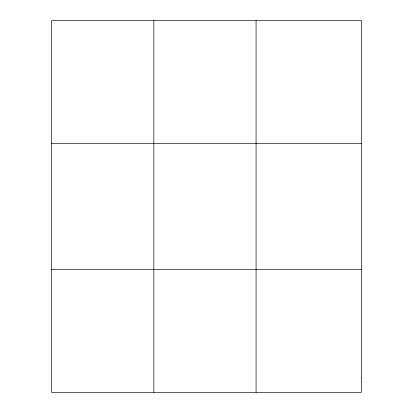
<?xml version="1.0" encoding="UTF-8"?>
<svg xmlns="http://www.w3.org/2000/svg" width="413" height="413" viewBox="0 0 413 413"><rect width="100%" height="100%" fill="white"/><g stroke="black" fill="none" stroke-linecap="round" stroke-linejoin="round"><path stroke-width="0.62" d="M153.827 20.65L153.827 392.35M256.075 20.65L256.075 392.35M51.579 143.311L361.421 143.311M51.579 269.689L361.421 269.689M361.421 378.721L361.421 392.35L51.579 392.35L51.579 20.65L361.421 20.65L361.421 378.721"/></g></svg>
